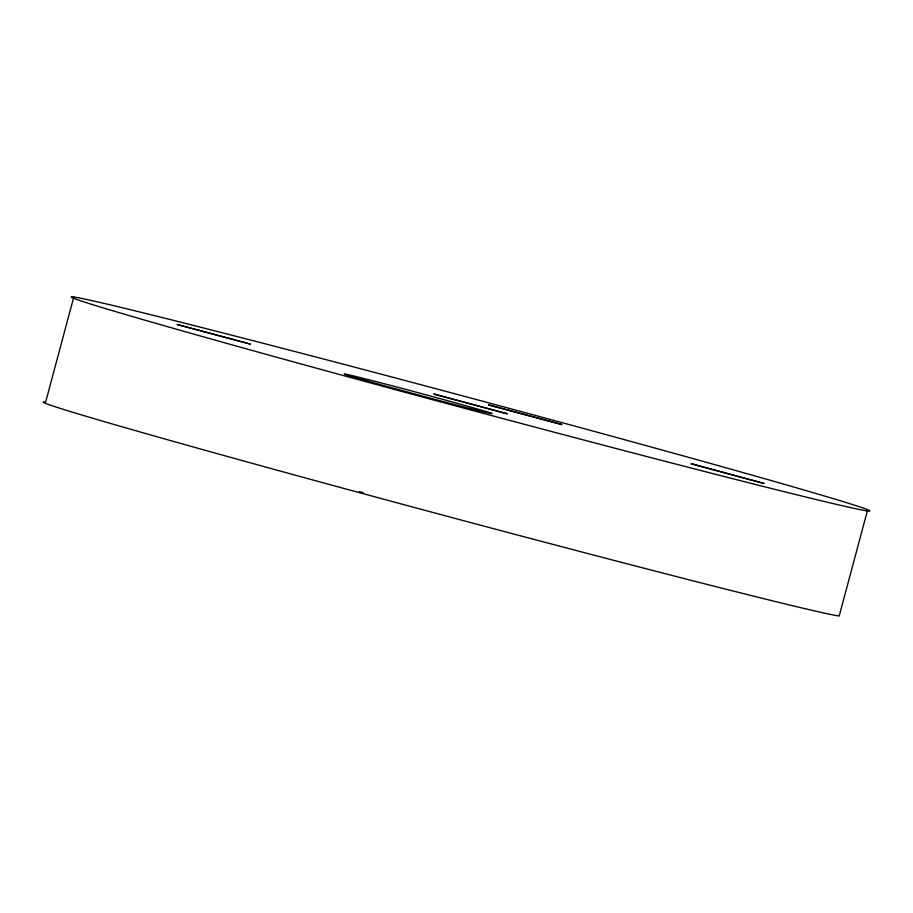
<?xml version="1.0" encoding="UTF-8"?>
<svg xmlns="http://www.w3.org/2000/svg" width="913" height="913" viewBox="0 0 913 913"><rect width="100%" height="100%" fill="white"/><g stroke="black" fill="none" stroke-linecap="round" stroke-linejoin="round"><path stroke-width="1.37" d="M73.805 296.987L45.65 402.074A413.429 5.775 15 0 0 397.178 502.858A413.429 5.775 15 0 0 839.195 616.013L867.35 510.926A413.429 5.775 15 0 0 311.379 355.83A413.429 5.775 15 0 0 233.009 345.125A413.429 5.775 15 0 0 867.35 510.926M363.146 492.7A76.156 1.061 15 0 1 359.345 491.662M177.647 324.549L177.008 324.526L250.424 344.121L177.647 324.549M489.288 405.018L488.535 404.95L561.997 424.579L489.288 405.018M435.136 394.313L433.801 394.108L507.354 413.817L435.136 394.313M693.275 464.238L690.981 463.77L764.113 483.479L693.275 464.238M368.224 381.223A76.156 1.061 15 0 0 490.155 413.327A76.156 1.061 15 0 0 397.166 387.112A76.156 1.061 15 0 0 368.224 381.223"/></g></svg>
